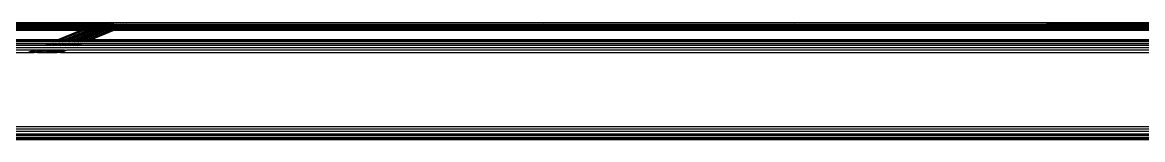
# Model space of a CAD drawing. Header units: inches. Extents: x 17 to 4615, y 5 to 3256.
# Drawn here: x 785.9 to 1234.2, y 2192 to 2238.9 of the extents above; entities that cross this region are included whole.
import ezdxf

# ---------------------------------------------------------------- set-up
doc = ezdxf.new("R2010")
doc.units = ezdxf.units.IN
doc.header["$MEASUREMENT"] = 0

msp = doc.modelspace()

# ---------------------------------------------------------------- linework, layer by layer
for p, q in [((742.33, 2237.35), (812.89, 2237.35)), ((742.33, 2237.27), (812.69, 2237.27)), ((813.03, 2237.41), (742.35, 2237.41)), ((813.44, 2237.59), (742.37, 2237.59)), ((742.39, 2237.85), (814.17, 2237.9)), ((742.39, 2237.85), (814.04, 2237.85)), ((814.76, 2238.15), (742.4, 2238.15)), ((743.83, 2238.85), (816.4, 2238.85)), ((812.14, 2237.03), (812.69, 2237.27)), ((812.69, 2237.27), (812.89, 2237.35)), ((813.63, 2237.27), (812.69, 2237.27)), ((812.89, 2237.35), (813.03, 2237.41)), ((813.83, 2237.35), (812.89, 2237.35)), ((813.06, 2237.43), (813.03, 2237.41)), ((813.06, 2237.43), (813.44, 2237.59)), ((813.97, 2237.41), (813.06, 2237.43)), ((813.08, 2237.03), (813.63, 2237.27)), ((813.48, 2237.61), (813.44, 2237.59)), ((813.48, 2237.61), (814.04, 2237.85)), ((814.37, 2237.59), (813.48, 2237.61)), ((814.13, 2237.27), (813.58, 2237.03)), ((813.63, 2237.27), (813.83, 2237.35)), ((814.13, 2237.27), (813.63, 2237.27)), ((813.83, 2237.35), (813.97, 2237.41)), ((814.33, 2237.35), (813.83, 2237.35)), ((814, 2237.43), (813.97, 2237.41)), ((814, 2237.43), (814.37, 2237.59)), ((814.48, 2237.41), (814, 2237.43)), ((814.04, 2237.85), (814.17, 2237.9)), ((814.04, 2237.85), (814.98, 2237.85)), ((814.33, 2237.35), (814.13, 2237.27)), ((815.25, 2237.27), (814.13, 2237.27)), ((814.17, 2237.9), (814.76, 2238.15)), ((814.17, 2237.9), (815.1, 2237.9)), ((814.48, 2237.41), (814.33, 2237.35)), ((815.45, 2237.35), (814.33, 2237.35)), ((814.42, 2237.61), (814.37, 2237.59)), ((814.42, 2237.61), (814.98, 2237.85)), ((814.88, 2237.59), (814.42, 2237.61)), ((814.51, 2237.43), (814.48, 2237.41)), ((814.88, 2237.59), (814.51, 2237.43)), ((815.59, 2237.41), (814.51, 2237.43)), ((814.7, 2237.03), (815.25, 2237.27)), ((814.76, 2238.15), (816.4, 2238.85)), ((815.69, 2238.15), (814.76, 2238.15)), ((814.93, 2237.61), (814.88, 2237.59)), ((815.49, 2237.85), (814.93, 2237.61)), ((815.99, 2237.59), (814.93, 2237.61)), ((814.98, 2237.85), (815.1, 2237.9)), ((814.98, 2237.85), (815.49, 2237.85)), ((815.1, 2237.9), (815.69, 2238.15)), ((815.1, 2237.9), (815.62, 2237.9)), ((815.25, 2237.27), (815.45, 2237.35)), ((816.35, 2237.26), (815.25, 2237.27)), ((815.45, 2237.35), (815.59, 2237.41)), ((816.56, 2237.35), (815.45, 2237.35)), ((815.62, 2237.9), (815.49, 2237.85)), ((815.49, 2237.85), (816.6, 2237.85)), ((815.62, 2237.43), (815.59, 2237.41)), ((816.21, 2238.15), (815.62, 2237.9)), ((815.62, 2237.9), (816.73, 2237.9)), ((815.62, 2237.43), (815.99, 2237.59)), ((816.68, 2237.4), (815.62, 2237.43)), ((815.69, 2238.15), (817.32, 2238.85)), ((816.21, 2238.15), (815.69, 2238.15)), ((815.81, 2237.03), (816.35, 2237.26)), ((816.04, 2237.61), (815.99, 2237.59)), ((816.04, 2237.61), (816.6, 2237.85)), ((817.11, 2237.59), (816.04, 2237.61)), ((816.6, 2237.27), (816.05, 2237.03)), ((816.69, 2237.26), (816.15, 2237.03)), ((817.32, 2238.15), (816.21, 2238.15)), ((816.35, 2237.26), (816.56, 2237.35)), ((816.35, 2237.26), (816.6, 2237.27)), ((816.4, 2238.85), (817.32, 2238.85)), ((816.56, 2237.35), (816.68, 2237.4)), ((816.8, 2237.35), (816.56, 2237.35)), ((816.6, 2237.85), (816.73, 2237.9)), ((816.6, 2237.85), (817.7, 2237.84)), ((816.8, 2237.35), (816.6, 2237.27)), ((816.6, 2237.27), (816.69, 2237.26)), ((816.74, 2237.43), (816.68, 2237.4)), ((816.9, 2237.35), (816.69, 2237.26)), ((817.81, 2237.27), (816.69, 2237.26)), ((816.73, 2237.9), (817.32, 2238.15)), ((816.73, 2237.9), (817.84, 2237.9)), ((816.74, 2237.43), (817, 2237.54)), ((816.92, 2237.4), (816.74, 2237.43)), ((816.92, 2237.4), (816.8, 2237.35)), ((816.9, 2237.35), (816.8, 2237.35)), ((817.04, 2237.41), (816.9, 2237.35)), ((818.01, 2237.35), (816.9, 2237.35)), ((816.98, 2237.43), (816.92, 2237.4)), ((817.24, 2237.54), (816.98, 2237.43)), ((817.04, 2237.41), (816.98, 2237.43)), ((817, 2237.54), (817.11, 2237.59)), ((817, 2237.54), (817.24, 2237.54)), ((817.08, 2237.43), (817.04, 2237.41)), ((817.34, 2237.54), (817.08, 2237.43)), ((818.13, 2237.4), (817.08, 2237.43)), ((817.16, 2237.61), (817.11, 2237.59)), ((817.16, 2237.61), (817.7, 2237.84)), ((817.35, 2237.59), (817.16, 2237.61)), ((817.35, 2237.59), (817.24, 2237.54)), ((817.24, 2237.54), (817.34, 2237.54)), ((817.81, 2237.27), (817.26, 2237.03)), ((817.32, 2238.85), (1573.95, 2238.85)), ((818.43, 2238.15), (817.32, 2238.15)), ((817.45, 2237.59), (817.34, 2237.54)), ((817.4, 2237.61), (817.35, 2237.59)), ((817.95, 2237.84), (817.4, 2237.61)), ((817.45, 2237.59), (817.4, 2237.61)), ((817.5, 2237.61), (817.45, 2237.59)), ((818.04, 2237.84), (817.5, 2237.61)), ((818.56, 2237.59), (817.5, 2237.61)), ((817.7, 2237.84), (817.84, 2237.9)), ((817.7, 2237.84), (817.95, 2237.84)), ((818.01, 2237.35), (817.81, 2237.27)), ((818.45, 2237.26), (817.81, 2237.27)), ((817.84, 2237.9), (817.92, 2237.93)), ((817.92, 2237.93), (818.43, 2238.15)), ((818.09, 2237.9), (817.92, 2237.93)), ((818.09, 2237.9), (817.95, 2237.84)), ((817.95, 2237.84), (818.04, 2237.84)), ((818.13, 2237.4), (818.01, 2237.35)), ((819.12, 2237.35), (818.01, 2237.35)), ((818.18, 2237.9), (818.04, 2237.84)), ((818.04, 2237.84), (819.17, 2237.85)), ((818.12, 2237.91), (818.09, 2237.9)), ((818.17, 2237.93), (818.12, 2237.91)), ((818.12, 2237.91), (818.18, 2237.9)), ((818.19, 2237.43), (818.13, 2237.4)), ((818.68, 2238.15), (818.17, 2237.93)), ((818.21, 2237.91), (818.17, 2237.93)), ((818.21, 2237.91), (818.18, 2237.9)), ((818.56, 2237.59), (818.19, 2237.43)), ((819.24, 2237.4), (818.19, 2237.43)), ((818.26, 2237.93), (818.21, 2237.91)), ((818.78, 2238.15), (818.26, 2237.93)), ((818.26, 2237.93), (819.3, 2237.9)), ((818.38, 2237.03), (818.93, 2237.27)), ((818.43, 2238.15), (818.68, 2238.15)), ((818.45, 2237.26), (818.93, 2237.27)), ((819.09, 2237.27), (818.54, 2237.03)), ((818.61, 2237.61), (818.56, 2237.59)), ((819.17, 2237.85), (818.61, 2237.61)), ((819.67, 2237.59), (818.61, 2237.61)), ((818.68, 2238.15), (818.78, 2238.15)), ((819.25, 2237.27), (818.69, 2237.03)), ((819.88, 2238.15), (818.78, 2238.15)), ((818.93, 2237.27), (819.12, 2237.35)), ((818.93, 2237.27), (819.09, 2237.27)), ((819.29, 2237.35), (819.09, 2237.27)), ((819.09, 2237.27), (819.25, 2237.27)), ((819.12, 2237.35), (819.24, 2237.4)), ((819.29, 2237.35), (819.12, 2237.35)), ((819.3, 2237.9), (819.17, 2237.85)), ((819.17, 2237.85), (820.26, 2237.84)), ((819.3, 2237.43), (819.24, 2237.4)), ((819.45, 2237.35), (819.25, 2237.27)), ((819.25, 2237.27), (820.37, 2237.27)), ((819.41, 2237.4), (819.29, 2237.35)), ((819.45, 2237.35), (819.29, 2237.35)), ((819.88, 2238.15), (819.3, 2237.9)), ((819.3, 2237.9), (820.4, 2237.9)), ((819.3, 2237.43), (819.56, 2237.54)), ((819.41, 2237.4), (819.3, 2237.43)), ((819.47, 2237.43), (819.41, 2237.4)), ((819.57, 2237.4), (819.45, 2237.35)), ((820.56, 2237.35), (819.45, 2237.35)), ((819.73, 2237.54), (819.47, 2237.43)), ((819.57, 2237.4), (819.47, 2237.43)), ((819.56, 2237.54), (819.67, 2237.59)), ((819.56, 2237.54), (819.73, 2237.54)), ((819.62, 2237.43), (819.57, 2237.4)), ((819.89, 2237.54), (819.62, 2237.43)), ((820.68, 2237.4), (819.62, 2237.43)), ((819.67, 2237.59), (819.72, 2237.61)), ((819.72, 2237.61), (820.26, 2237.84)), ((819.83, 2237.59), (819.72, 2237.61)), ((819.83, 2237.59), (819.73, 2237.54)), ((819.73, 2237.54), (819.89, 2237.54)), ((820.37, 2237.27), (819.81, 2237.03)), ((819.89, 2237.61), (819.83, 2237.59)), ((820.99, 2238.15), (819.88, 2238.15)), ((820.43, 2237.84), (819.89, 2237.61)), ((820, 2237.59), (819.89, 2237.61)), ((820, 2237.59), (819.89, 2237.54)), ((819.89, 2237.54), (821, 2237.54)), ((820.05, 2237.61), (820, 2237.59)), ((820.59, 2237.84), (820.05, 2237.61)), ((821.11, 2237.59), (820.05, 2237.61)), ((820.26, 2237.84), (820.4, 2237.9)), ((820.26, 2237.84), (820.43, 2237.84)), ((820.56, 2237.35), (820.37, 2237.27)), ((820.37, 2237.27), (820.92, 2237.27)), ((820.37, 2237.03), (820.92, 2237.27)), ((820.4, 2237.9), (820.49, 2237.94)), ((820.57, 2237.9), (820.43, 2237.84)), ((820.43, 2237.84), (820.59, 2237.84)), ((820.49, 2237.94), (820.99, 2238.15)), ((820.57, 2237.9), (820.49, 2237.94)), ((820.68, 2237.4), (820.56, 2237.35)), ((821.12, 2237.35), (820.56, 2237.35)), ((820.65, 2237.94), (820.57, 2237.9)), ((820.74, 2237.9), (820.59, 2237.84)), ((821.7, 2237.84), (820.59, 2237.84)), ((821.16, 2238.15), (820.65, 2237.94)), ((820.65, 2237.94), (820.74, 2237.9)), ((820.66, 2237.03), (821.21, 2237.27)), ((820.74, 2237.43), (820.68, 2237.4)), ((820.77, 2237.91), (820.74, 2237.9)), ((821, 2237.54), (820.74, 2237.43)), ((821.24, 2237.4), (820.74, 2237.43)), ((820.82, 2237.94), (820.77, 2237.91)), ((821.33, 2238.15), (820.82, 2237.94)), ((820.82, 2237.94), (821.09, 2237.9)), ((820.92, 2237.27), (821.12, 2237.35)), ((820.92, 2237.27), (821.21, 2237.27)), ((820.99, 2238.15), (821.16, 2238.15)), ((821.11, 2237.59), (821, 2237.54)), ((821, 2237.54), (821.56, 2237.54)), ((821.09, 2237.9), (821.19, 2237.94)), ((821.16, 2237.61), (821.11, 2237.59)), ((821.12, 2237.35), (821.24, 2237.4)), ((821.41, 2237.35), (821.12, 2237.35)), ((821.16, 2238.15), (821.33, 2238.15)), ((821.7, 2237.84), (821.16, 2237.61)), ((821.67, 2237.59), (821.16, 2237.61)), ((821.85, 2237.9), (821.19, 2237.94)), ((821.21, 2237.27), (821.41, 2237.35)), ((821.21, 2237.27), (821.77, 2237.27)), ((821.77, 2237.27), (821.21, 2237.03)), ((821.3, 2237.43), (821.24, 2237.4)), ((821.3, 2237.43), (821.56, 2237.54)), ((821.53, 2237.4), (821.3, 2237.43)), ((822.43, 2238.15), (821.33, 2238.15)), ((821.41, 2237.35), (821.53, 2237.4)), ((821.96, 2237.35), (821.41, 2237.35)), ((821.59, 2237.43), (821.53, 2237.4)), ((821.56, 2237.54), (821.67, 2237.59)), ((821.56, 2237.54), (821.85, 2237.54)), ((821.59, 2237.43), (821.85, 2237.54)), ((822.08, 2237.4), (821.59, 2237.43)), ((821.67, 2237.59), (821.72, 2237.61)), ((821.85, 2237.9), (821.7, 2237.84)), ((821.7, 2237.84), (822.26, 2237.84)), ((821.72, 2237.61), (822.26, 2237.84)), ((821.96, 2237.59), (821.72, 2237.61)), ((821.96, 2237.35), (821.77, 2237.27)), ((821.77, 2237.27), (822.32, 2237.27)), ((821.77, 2237.03), (822.32, 2237.27)), ((821.93, 2237.94), (821.85, 2237.9)), ((821.85, 2237.54), (821.96, 2237.59)), ((821.85, 2237.54), (822.4, 2237.54)), ((822.43, 2238.15), (821.93, 2237.94)), ((822.4, 2237.9), (821.93, 2237.94)), ((821.96, 2237.59), (822.01, 2237.61)), ((822.08, 2237.4), (821.96, 2237.35)), ((822.52, 2237.35), (821.96, 2237.35)), ((822.01, 2237.61), (822.55, 2237.84)), ((822.51, 2237.59), (822.01, 2237.61)), ((822.14, 2237.43), (822.08, 2237.4)), ((822.4, 2237.54), (822.14, 2237.43)), ((822.64, 2237.4), (822.14, 2237.43)), ((822.26, 2237.84), (822.4, 2237.9)), ((822.26, 2237.84), (822.55, 2237.84)), ((822.32, 2237.27), (822.52, 2237.35)), ((822.32, 2237.27), (822.88, 2237.27)), ((822.33, 2237.03), (822.88, 2237.27)), ((822.49, 2237.94), (822.4, 2237.9)), ((822.51, 2237.59), (822.4, 2237.54)), ((822.4, 2237.54), (822.96, 2237.54)), ((822.43, 2238.15), (822.99, 2238.15)), ((822.49, 2237.94), (822.99, 2238.15)), ((822.7, 2237.9), (822.49, 2237.94)), ((822.57, 2237.61), (822.51, 2237.59)), ((822.52, 2237.35), (822.64, 2237.4)), ((823.07, 2237.35), (822.52, 2237.35)), ((822.55, 2237.84), (822.7, 2237.9)), ((822.55, 2237.84), (823.11, 2237.84)), ((823.11, 2237.27), (822.56, 2237.03)), ((823.11, 2237.84), (822.57, 2237.61)), ((823.07, 2237.59), (822.57, 2237.61)), ((822.7, 2237.43), (822.64, 2237.4)), ((822.79, 2237.94), (822.7, 2237.9)), ((822.7, 2237.43), (822.96, 2237.54)), ((823.19, 2237.4), (822.7, 2237.43)), ((822.79, 2237.94), (823.29, 2238.15)), ((823.25, 2237.9), (822.79, 2237.94)), ((822.88, 2237.27), (823.07, 2237.35)), ((822.88, 2237.27), (823.11, 2237.27)), ((822.96, 2237.54), (823.07, 2237.59)), ((822.96, 2237.54), (823.51, 2237.54)), ((822.99, 2238.15), (823.29, 2238.15)), ((823.07, 2237.59), (823.12, 2237.61)), ((823.07, 2237.35), (823.19, 2237.4)), ((823.31, 2237.35), (823.07, 2237.35)), ((823.25, 2237.9), (823.11, 2237.84)), ((823.11, 2237.84), (823.66, 2237.84)), ((823.31, 2237.35), (823.11, 2237.27)), ((823.11, 2237.27), (824.18, 2237.27)), ((823.12, 2237.61), (823.66, 2237.84)), ((823.62, 2237.59), (823.12, 2237.61)), ((823.25, 2237.43), (823.19, 2237.4)), ((823.34, 2237.94), (823.25, 2237.9)), ((823.25, 2237.43), (823.51, 2237.54)), ((823.43, 2237.4), (823.25, 2237.43)), ((823.29, 2238.15), (823.84, 2238.15)), ((823.43, 2237.4), (823.31, 2237.35)), ((824.38, 2237.35), (823.31, 2237.35)), ((823.84, 2238.15), (823.34, 2237.94)), ((823.81, 2237.9), (823.34, 2237.94)), ((823.49, 2237.43), (823.43, 2237.4)), ((823.75, 2237.54), (823.49, 2237.43)), ((824.5, 2237.4), (823.49, 2237.43)), ((823.51, 2237.54), (823.62, 2237.59)), ((823.51, 2237.54), (823.75, 2237.54)), ((823.62, 2237.59), (823.68, 2237.61)), ((823.63, 2237.03), (824.18, 2237.27)), ((823.66, 2237.84), (823.81, 2237.9)), ((823.66, 2237.84), (824.21, 2237.84)), ((823.68, 2237.61), (824.21, 2237.84)), ((823.86, 2237.59), (823.68, 2237.61)), ((823.86, 2237.59), (823.75, 2237.54)), ((823.75, 2237.54), (824.82, 2237.54)), ((824.36, 2237.27), (823.8, 2237.03)), ((823.9, 2237.94), (823.81, 2237.9)), ((823.84, 2238.15), (824.39, 2238.15)), ((823.92, 2237.61), (823.86, 2237.59)), ((823.9, 2237.94), (824.39, 2238.15)), ((824.36, 2237.9), (823.9, 2237.94)), ((824.46, 2237.84), (823.92, 2237.61)), ((824.93, 2237.59), (823.92, 2237.61)), ((824.18, 2237.27), (824.38, 2237.35)), ((824.18, 2237.27), (824.36, 2237.27)), ((824.21, 2237.84), (824.36, 2237.9)), ((824.21, 2237.84), (824.46, 2237.84)), ((824.45, 2237.94), (824.36, 2237.9)), ((824.55, 2237.35), (824.36, 2237.27)), ((824.36, 2237.27), (825.15, 2237.27)), ((824.38, 2237.35), (824.5, 2237.4)), ((824.55, 2237.35), (824.38, 2237.35)), ((824.39, 2238.15), (824.94, 2238.15)), ((824.45, 2237.94), (824.94, 2238.15)), ((824.6, 2237.9), (824.45, 2237.94)), ((824.6, 2237.9), (824.46, 2237.84)), ((824.46, 2237.84), (825.52, 2237.84)), ((824.56, 2237.43), (824.5, 2237.4)), ((824.67, 2237.4), (824.55, 2237.35)), ((825.35, 2237.35), (824.55, 2237.35)), ((824.56, 2237.43), (824.82, 2237.54)), ((824.67, 2237.4), (824.56, 2237.43)), ((824.69, 2237.94), (824.6, 2237.9)), ((824.6, 2237.03), (825.15, 2237.27)), ((824.73, 2237.43), (824.67, 2237.4)), ((825.19, 2238.15), (824.69, 2237.94)), ((825.67, 2237.9), (824.69, 2237.94)), ((825.25, 2237.27), (824.7, 2237.03)), ((824.99, 2237.54), (824.73, 2237.43)), ((825.47, 2237.4), (824.73, 2237.43)), ((824.82, 2237.54), (824.93, 2237.59)), ((824.82, 2237.54), (824.99, 2237.54)), ((824.93, 2237.59), (824.98, 2237.61)), ((824.94, 2238.15), (825.19, 2238.15)), ((824.98, 2237.61), (825.52, 2237.84)), ((825.1, 2237.59), (824.98, 2237.61)), ((825.1, 2237.59), (824.99, 2237.54)), ((824.99, 2237.54), (825.79, 2237.54)), ((825.16, 2237.61), (825.1, 2237.59)), ((825.15, 2237.27), (825.35, 2237.35)), ((825.15, 2237.27), (825.25, 2237.27)), ((825.7, 2237.84), (825.16, 2237.61)), ((825.9, 2237.59), (825.16, 2237.61)), ((825.19, 2238.15), (826.25, 2238.15)), ((825.24, 2237.03), (825.74, 2237.27)), ((825.45, 2237.35), (825.25, 2237.27)), ((825.25, 2237.27), (825.74, 2237.27)), ((825.35, 2237.35), (825.47, 2237.4)), ((825.45, 2237.35), (825.35, 2237.35)), ((825.38, 2237.03), (825.93, 2237.27)), ((825.6, 2237.41), (825.45, 2237.35)), ((825.94, 2237.35), (825.45, 2237.35)), ((825.53, 2237.43), (825.47, 2237.4)), ((825.52, 2237.84), (825.67, 2237.9)), ((825.52, 2237.84), (825.7, 2237.84)), ((825.53, 2237.43), (825.79, 2237.54)), ((825.6, 2237.41), (825.53, 2237.43)), ((825.63, 2237.43), (825.6, 2237.41)), ((825.89, 2237.54), (825.63, 2237.43)), ((826.05, 2237.4), (825.63, 2237.43)), ((825.76, 2237.94), (825.67, 2237.9)), ((825.85, 2237.9), (825.7, 2237.84)), ((825.7, 2237.84), (826.49, 2237.84)), ((825.74, 2237.27), (825.8, 2237.27)), ((825.76, 2237.94), (826.25, 2238.15)), ((825.85, 2237.9), (825.76, 2237.94)), ((825.79, 2237.54), (825.9, 2237.59)), ((825.79, 2237.54), (825.89, 2237.54)), ((825.8, 2237.27), (825.94, 2237.35)), ((825.8, 2237.27), (825.93, 2237.27)), ((825.94, 2237.94), (825.85, 2237.9)), ((826, 2237.59), (825.89, 2237.54)), ((825.89, 2237.54), (826.37, 2237.54)), ((825.9, 2237.59), (825.95, 2237.61)), ((825.93, 2237.27), (826.13, 2237.35)), ((825.93, 2237.27), (1565.54, 2237.27)), ((826.43, 2238.15), (825.94, 2237.94)), ((826.64, 2237.91), (825.94, 2237.94)), ((825.94, 2237.35), (825.99, 2237.35)), ((825.95, 2237.61), (826.49, 2237.84)), ((826, 2237.59), (825.95, 2237.61)), ((825.99, 2237.35), (826.05, 2237.4)), ((826.13, 2237.35), (825.99, 2237.35)), ((826.06, 2237.61), (826, 2237.59)), ((826.12, 2237.43), (826.05, 2237.4)), ((826.59, 2237.84), (826.06, 2237.61)), ((826.48, 2237.59), (826.06, 2237.61)), ((826.12, 2237.43), (826.18, 2237.43)), ((826.13, 2237.35), (826.24, 2237.4)), ((1195.73, 2237.35), (826.13, 2237.35)), ((826.18, 2237.43), (826.37, 2237.54)), ((826.24, 2237.4), (826.18, 2237.43)), ((826.31, 2237.43), (826.24, 2237.4)), ((826.25, 2238.15), (826.43, 2238.15)), ((826.31, 2237.43), (826.57, 2237.54)), ((1404.37, 2237.54), (826.31, 2237.43)), ((826.31, 2237.43), (1195.73, 2237.35)), ((826.31, 2237.43), (1565.2, 2237.41)), ((826.37, 2237.54), (826.43, 2237.54)), ((826.43, 2238.15), (827.22, 2238.15)), ((826.43, 2237.54), (826.48, 2237.59)), ((826.43, 2237.54), (826.57, 2237.54)), ((826.48, 2237.59), (826.54, 2237.61)), ((826.49, 2237.84), (826.64, 2237.91)), ((826.49, 2237.84), (826.59, 2237.84)), ((826.54, 2237.61), (826.6, 2237.61)), ((826.57, 2237.54), (826.68, 2237.59)), ((826.57, 2237.54), (1404.37, 2237.54)), ((826.78, 2237.92), (826.59, 2237.84)), ((826.59, 2237.84), (827.08, 2237.84)), ((826.6, 2237.61), (827.08, 2237.84)), ((826.68, 2237.59), (826.6, 2237.61)), ((826.74, 2237.94), (826.64, 2237.91)), ((826.68, 2237.59), (826.73, 2237.61)), ((826.73, 2237.61), (827.27, 2237.84)), ((1564.2, 2237.84), (826.73, 2237.61)), ((826.73, 2237.61), (1564.79, 2237.59)), ((826.74, 2237.94), (827.22, 2238.15)), ((826.78, 2237.92), (826.74, 2237.94)), ((826.84, 2237.94), (826.78, 2237.92)), ((827.33, 2238.15), (826.84, 2237.94)), ((827.23, 2237.91), (826.84, 2237.94)), ((827.08, 2237.84), (827.14, 2237.84)), ((827.14, 2237.84), (827.23, 2237.91)), ((827.14, 2237.84), (827.27, 2237.84)), ((827.22, 2238.15), (827.33, 2238.15)), ((827.32, 2237.95), (827.23, 2237.91)), ((827.27, 2237.84), (827.42, 2237.91)), ((827.27, 2237.84), (1564.2, 2237.84)), ((827.32, 2237.95), (827.38, 2237.95)), ((827.33, 2238.15), (827.81, 2238.15)), ((827.38, 2237.95), (827.81, 2238.15)), ((827.42, 2237.91), (827.38, 2237.95)), ((827.52, 2237.95), (827.42, 2237.91)), ((827.52, 2237.95), (828, 2238.15)), ((1094.99, 2238.15), (827.52, 2237.95)), ((827.52, 2237.95), (1145.36, 2238.15)), ((1195.73, 2238.15), (827.52, 2237.95)), ((994.25, 2238.15), (827.52, 2237.95)), ((827.81, 2238.15), (828, 2238.15)), ((828, 2238.15), (994.25, 2238.15)), ((994.25, 2238.15), (1094.99, 2238.15)), ((1094.99, 2238.15), (1145.36, 2238.15)), ((1145.36, 2238.15), (1195.73, 2238.15)), ((1195.73, 2238.15), (1246.1, 2238.15)), ((1529.14, 2237.93), (1195.73, 2238.15)), ((1565.2, 2237.41), (1195.73, 2237.35)), ((1565.34, 2237.35), (1195.73, 2237.35)), ((811.34, 2236.69), (742.33, 2236.69)), ((742.33, 2236.55), (811.01, 2236.55)), ((742.33, 2236.49), (810.87, 2236.49)), ((742.33, 2236.45), (810.78, 2236.45)), ((810.45, 2236.31), (742.33, 2236.31)), ((742.33, 2235.97), (809.66, 2235.97)), ((742.33, 2235.74), (809.07, 2235.72)), ((808.91, 2235.65), (742.33, 2235.65)), ((811.09, 2236.58), (742.34, 2236.58)), ((812.14, 2237.03), (742.36, 2237.03)), ((800.24, 2231.95), (808.91, 2235.65)), ((801.26, 2231.95), (809.87, 2235.65)), ((810.34, 2235.65), (801.66, 2231.95)), ((802.81, 2231.95), (811.47, 2235.65)), ((803.96, 2231.95), (812.59, 2235.65)), ((812.8, 2235.65), (804.1, 2231.95)), ((812.91, 2235.65), (804.22, 2231.95)), ((814.03, 2235.65), (805.38, 2231.95)), ((806.53, 2231.95), (815.16, 2235.65)), ((815.31, 2235.65), (806.67, 2231.95)), ((815.46, 2235.65), (806.78, 2231.95)), ((816.59, 2235.65), (807.93, 2231.95)), ((808.51, 2231.95), (817.15, 2235.65)), ((808.74, 2231.95), (817.42, 2235.65)), ((808.91, 2235.65), (809.07, 2235.72)), ((809.87, 2235.65), (808.91, 2235.65)), ((809.07, 2235.72), (809.1, 2235.74)), ((809.1, 2235.74), (809.66, 2235.97)), ((809.1, 2235.74), (810.04, 2235.72)), ((817.98, 2235.65), (809.31, 2231.95)), ((809.66, 2235.97), (810.45, 2236.31)), ((809.66, 2235.97), (810.61, 2235.97)), ((809.87, 2235.65), (810.04, 2235.72)), ((810.34, 2235.65), (809.87, 2235.65)), ((809.88, 2231.95), (818.54, 2235.65)), ((810.04, 2235.72), (810.07, 2235.74)), ((810.07, 2235.74), (810.61, 2235.97)), ((810.07, 2235.74), (810.51, 2235.72)), ((810.51, 2235.72), (810.34, 2235.65)), ((811.47, 2235.65), (810.34, 2235.65)), ((810.45, 2236.31), (810.78, 2236.45)), ((811.41, 2236.31), (810.45, 2236.31)), ((810.46, 2231.95), (819.1, 2235.65)), ((810.54, 2235.74), (810.51, 2235.72)), ((811.09, 2235.97), (810.54, 2235.74)), ((810.54, 2235.74), (811.63, 2235.72)), ((810.61, 2235.97), (811.41, 2236.31)), ((810.61, 2235.97), (811.09, 2235.97)), ((819.32, 2235.65), (810.64, 2231.95)), ((810.78, 2236.45), (810.87, 2236.49)), ((810.78, 2236.45), (811.73, 2236.45)), ((810.87, 2236.49), (811.01, 2236.55)), ((810.87, 2236.49), (811.82, 2236.49)), ((811.01, 2236.55), (811.09, 2236.58)), ((811.01, 2236.55), (811.96, 2236.55)), ((811.09, 2236.58), (811.34, 2236.69)), ((812.04, 2236.58), (811.09, 2236.58)), ((811.89, 2236.31), (811.09, 2235.97)), ((811.09, 2235.97), (812.22, 2235.97)), ((812.29, 2236.69), (811.34, 2236.69)), ((811.41, 2236.31), (811.73, 2236.45)), ((811.89, 2236.31), (811.41, 2236.31)), ((811.47, 2235.65), (811.63, 2235.72)), ((812.59, 2235.65), (811.47, 2235.65)), ((811.63, 2235.72), (811.66, 2235.74)), ((811.66, 2235.74), (812.22, 2235.97)), ((811.66, 2235.74), (812.76, 2235.72)), ((811.73, 2236.45), (811.82, 2236.49)), ((811.73, 2236.45), (812.22, 2236.45)), ((811.75, 2231.95), (820.4, 2235.65)), ((811.82, 2236.49), (811.96, 2236.55)), ((811.82, 2236.49), (812.31, 2236.49)), ((812.22, 2236.45), (811.89, 2236.31)), ((813.01, 2236.31), (811.89, 2236.31)), ((820.57, 2235.65), (811.89, 2231.95)), ((811.96, 2236.55), (812.04, 2236.58)), ((811.96, 2236.55), (812.45, 2236.55)), ((812.04, 2236.58), (812.29, 2236.69)), ((812.53, 2236.58), (812.04, 2236.58)), ((813.08, 2237.03), (812.14, 2237.03)), ((812.31, 2236.49), (812.22, 2236.45)), ((812.22, 2236.45), (813.34, 2236.45)), ((812.22, 2235.97), (813.01, 2236.31)), ((812.22, 2235.97), (813.34, 2235.97)), ((812.78, 2236.69), (812.29, 2236.69)), ((812.45, 2236.55), (812.31, 2236.49)), ((812.31, 2236.49), (813.43, 2236.49)), ((812.53, 2236.58), (812.45, 2236.55)), ((812.45, 2236.55), (813.57, 2236.55)), ((812.78, 2236.69), (812.53, 2236.58)), ((813.65, 2236.58), (812.53, 2236.58)), ((812.59, 2235.65), (812.76, 2235.72)), ((812.8, 2235.65), (812.59, 2235.65)), ((812.71, 2231.95), (821.37, 2235.65)), ((812.76, 2235.72), (812.79, 2235.74)), ((813.9, 2236.69), (812.78, 2236.69)), ((812.79, 2235.74), (813.34, 2235.97)), ((812.79, 2235.74), (812.97, 2235.72)), ((821.47, 2235.65), (812.79, 2231.95)), ((812.97, 2235.72), (812.8, 2235.65)), ((812.91, 2235.65), (812.8, 2235.65)), ((813.08, 2235.72), (812.91, 2235.65)), ((814.03, 2235.65), (812.91, 2235.65)), ((813, 2235.74), (812.97, 2235.72)), ((813.56, 2235.97), (813, 2235.74)), ((813, 2235.74), (813.08, 2235.72)), ((813.01, 2236.31), (813.34, 2236.45)), ((814.14, 2236.31), (813.01, 2236.31)), ((813.58, 2237.03), (813.08, 2237.03)), ((813.11, 2235.74), (813.08, 2235.72)), ((813.66, 2235.97), (813.11, 2235.74)), ((813.11, 2235.74), (814.2, 2235.72)), ((813.34, 2236.45), (813.43, 2236.49)), ((813.34, 2236.45), (814.46, 2236.45)), ((813.34, 2235.97), (814.14, 2236.31)), ((813.34, 2235.97), (813.56, 2235.97)), ((813.34, 2231.95), (821.96, 2235.65)), ((813.43, 2236.49), (813.57, 2236.55)), ((813.43, 2236.49), (814.55, 2236.49)), ((813.48, 2231.95), (822.15, 2235.65)), ((814.36, 2236.31), (813.56, 2235.97)), ((813.56, 2235.97), (813.66, 2235.97)), ((813.57, 2236.55), (813.65, 2236.58)), ((813.57, 2236.55), (814.69, 2236.55)), ((814.7, 2237.03), (813.58, 2237.03)), ((813.65, 2236.58), (813.9, 2236.69)), ((814.77, 2236.58), (813.65, 2236.58)), ((814.46, 2236.31), (813.66, 2235.97)), ((813.66, 2235.97), (814.78, 2235.97)), ((815.02, 2236.69), (813.9, 2236.69)), ((814.2, 2235.72), (814.03, 2235.65)), ((815.16, 2235.65), (814.03, 2235.65)), ((814.14, 2236.31), (814.46, 2236.45)), ((814.36, 2236.31), (814.14, 2236.31)), ((814.23, 2235.74), (814.2, 2235.72)), ((814.78, 2235.97), (814.23, 2235.74)), ((814.23, 2235.74), (815.32, 2235.72)), ((814.68, 2236.45), (814.36, 2236.31)), ((814.46, 2236.31), (814.36, 2236.31)), ((814.46, 2236.45), (814.55, 2236.49)), ((814.79, 2236.45), (814.46, 2236.31)), ((814.46, 2236.45), (814.68, 2236.45)), ((815.58, 2236.31), (814.46, 2236.31)), ((814.55, 2236.49), (814.69, 2236.55)), ((814.55, 2236.49), (814.78, 2236.49)), ((814.78, 2236.49), (814.68, 2236.45)), ((814.68, 2236.45), (814.79, 2236.45)), ((814.69, 2236.55), (814.77, 2236.58)), ((814.69, 2236.55), (814.92, 2236.55)), ((815.81, 2237.03), (814.7, 2237.03)), ((814.77, 2236.58), (815.02, 2236.69)), ((814.99, 2236.58), (814.77, 2236.58)), ((814.92, 2236.55), (814.78, 2236.49)), ((814.78, 2236.49), (814.88, 2236.49)), ((815.58, 2236.31), (814.78, 2235.97)), ((814.78, 2235.97), (815.91, 2235.97)), ((814.88, 2236.49), (814.79, 2236.45)), ((814.79, 2236.45), (815.91, 2236.45)), ((815.02, 2236.55), (814.88, 2236.49)), ((814.88, 2236.49), (816, 2236.49)), ((814.99, 2236.58), (814.92, 2236.55)), ((814.92, 2236.55), (815.02, 2236.55)), ((815.25, 2236.69), (814.99, 2236.58)), ((815.09, 2236.58), (814.99, 2236.58)), ((815.25, 2236.69), (815.02, 2236.69)), ((815.09, 2236.58), (815.02, 2236.55)), ((815.02, 2236.55), (816.14, 2236.55)), ((815.35, 2236.69), (815.09, 2236.58)), ((816.21, 2236.58), (815.09, 2236.58)), ((815.16, 2235.65), (815.32, 2235.72)), ((815.31, 2235.65), (815.16, 2235.65)), ((815.35, 2236.69), (815.25, 2236.69)), ((815.48, 2235.72), (815.31, 2235.65)), ((815.46, 2235.65), (815.31, 2235.65)), ((815.32, 2235.72), (815.35, 2235.74)), ((816.47, 2236.69), (815.35, 2236.69)), ((815.35, 2235.74), (815.91, 2235.97)), ((815.35, 2235.74), (815.48, 2235.72)), ((815.62, 2235.72), (815.46, 2235.65)), ((816.59, 2235.65), (815.46, 2235.65)), ((815.51, 2235.74), (815.48, 2235.72)), ((816.06, 2235.97), (815.51, 2235.74)), ((815.51, 2235.74), (815.62, 2235.72)), ((815.91, 2236.45), (815.58, 2236.31)), ((816.7, 2236.31), (815.58, 2236.31)), ((815.66, 2235.74), (815.62, 2235.72)), ((816.21, 2235.97), (815.66, 2235.74)), ((815.66, 2235.74), (816.75, 2235.72)), ((816.05, 2237.03), (815.81, 2237.03)), ((816, 2236.49), (815.91, 2236.45)), ((815.91, 2236.45), (817.02, 2236.45)), ((815.91, 2235.97), (816.7, 2236.31)), ((815.91, 2235.97), (816.06, 2235.97)), ((816.14, 2236.55), (816, 2236.49)), ((816, 2236.49), (817.12, 2236.49)), ((816.15, 2237.03), (816.05, 2237.03)), ((816.86, 2236.31), (816.06, 2235.97)), ((816.06, 2235.97), (816.21, 2235.97)), ((816.21, 2236.58), (816.14, 2236.55)), ((816.14, 2236.55), (817.26, 2236.55)), ((817.26, 2237.03), (816.15, 2237.03)), ((816.47, 2236.69), (816.21, 2236.58)), ((817.33, 2236.58), (816.21, 2236.58)), ((817.01, 2236.31), (816.21, 2235.97)), ((816.21, 2235.97), (817.33, 2235.97)), ((817.58, 2236.69), (816.47, 2236.69)), ((816.75, 2235.72), (816.59, 2235.65)), ((817.15, 2235.65), (816.59, 2235.65)), ((816.7, 2236.31), (817.02, 2236.45)), ((816.86, 2236.31), (816.7, 2236.31)), ((816.78, 2235.74), (816.75, 2235.72)), ((817.33, 2235.97), (816.78, 2235.74)), ((816.78, 2235.74), (817.31, 2235.72)), ((817.18, 2236.45), (816.86, 2236.31)), ((817.01, 2236.31), (816.86, 2236.31)), ((817.33, 2236.45), (817.01, 2236.31)), ((818.13, 2236.31), (817.01, 2236.31)), ((817.02, 2236.45), (817.12, 2236.49)), ((817.02, 2236.45), (817.18, 2236.45)), ((817.12, 2236.49), (817.26, 2236.55)), ((817.12, 2236.49), (817.27, 2236.49)), ((817.15, 2235.65), (817.31, 2235.72)), ((817.42, 2235.65), (817.15, 2235.65)), ((817.27, 2236.49), (817.18, 2236.45)), ((817.18, 2236.45), (817.33, 2236.45)), ((818.38, 2237.03), (817.26, 2237.03)), ((817.26, 2236.55), (817.33, 2236.58)), ((817.26, 2236.55), (817.42, 2236.55)), ((817.42, 2236.55), (817.27, 2236.49)), ((817.27, 2236.49), (817.42, 2236.49)), ((817.31, 2235.72), (817.34, 2235.74)), ((817.33, 2236.58), (817.58, 2236.69)), ((817.49, 2236.58), (817.33, 2236.58)), ((817.42, 2236.49), (817.33, 2236.45)), ((817.33, 2236.45), (818.46, 2236.45)), ((818.13, 2236.31), (817.33, 2235.97)), ((817.33, 2235.97), (817.9, 2235.97)), ((817.34, 2235.74), (817.9, 2235.97)), ((817.34, 2235.74), (817.59, 2235.72)), ((817.49, 2236.58), (817.42, 2236.55)), ((817.57, 2236.55), (817.42, 2236.49)), ((817.42, 2236.55), (817.57, 2236.55)), ((817.42, 2236.49), (818.55, 2236.49)), ((817.42, 2235.65), (817.59, 2235.72)), ((817.98, 2235.65), (817.42, 2235.65)), ((817.74, 2236.69), (817.49, 2236.58)), ((817.64, 2236.58), (817.49, 2236.58)), ((817.64, 2236.58), (817.57, 2236.55)), ((817.57, 2236.55), (818.69, 2236.55)), ((817.74, 2236.69), (817.58, 2236.69)), ((817.59, 2235.72), (817.62, 2235.74)), ((817.62, 2235.74), (818.17, 2235.97)), ((817.62, 2235.74), (818.15, 2235.72)), ((817.89, 2236.69), (817.64, 2236.58)), ((818.76, 2236.58), (817.64, 2236.58)), ((817.89, 2236.69), (817.74, 2236.69)), ((819.02, 2236.69), (817.89, 2236.69)), ((817.9, 2235.97), (818.69, 2236.31)), ((817.9, 2235.97), (818.17, 2235.97)), ((818.15, 2235.72), (817.98, 2235.65)), ((818.54, 2235.65), (817.98, 2235.65)), ((818.46, 2236.45), (818.13, 2236.31)), ((818.69, 2236.31), (818.13, 2236.31)), ((818.18, 2235.74), (818.15, 2235.72)), ((818.17, 2235.97), (818.97, 2236.31)), ((818.17, 2235.97), (818.73, 2235.97)), ((818.73, 2235.97), (818.18, 2235.74)), ((818.18, 2235.74), (818.71, 2235.72)), ((818.54, 2237.03), (818.38, 2237.03)), ((818.55, 2236.49), (818.46, 2236.45)), ((818.46, 2236.45), (819.02, 2236.45)), ((818.69, 2237.03), (818.54, 2237.03)), ((818.54, 2235.65), (818.71, 2235.72)), ((819.1, 2235.65), (818.54, 2235.65)), ((818.69, 2236.55), (818.55, 2236.49)), ((818.55, 2236.49), (819.11, 2236.49)), ((819.81, 2237.03), (818.69, 2237.03)), ((818.76, 2236.58), (818.69, 2236.55)), ((818.69, 2236.55), (819.25, 2236.55)), ((818.69, 2236.31), (819.02, 2236.45)), ((818.97, 2236.31), (818.69, 2236.31)), ((818.71, 2235.72), (818.74, 2235.74)), ((819.53, 2236.31), (818.73, 2235.97)), ((818.73, 2235.97), (819.29, 2235.97)), ((818.74, 2235.74), (819.29, 2235.97)), ((818.74, 2235.74), (819.27, 2235.72)), ((819.02, 2236.69), (818.76, 2236.58)), ((819.32, 2236.58), (818.76, 2236.58)), ((818.97, 2236.31), (819.3, 2236.45)), ((819.53, 2236.31), (818.97, 2236.31)), ((819.57, 2236.69), (819.02, 2236.69)), ((819.02, 2236.45), (819.11, 2236.49)), ((819.02, 2236.45), (819.3, 2236.45)), ((819.1, 2235.65), (819.27, 2235.72)), ((819.32, 2235.65), (819.1, 2235.65)), ((819.11, 2236.49), (819.25, 2236.55)), ((819.11, 2236.49), (819.39, 2236.49)), ((819.25, 2236.55), (819.32, 2236.58)), ((819.25, 2236.55), (819.53, 2236.55)), ((819.27, 2235.72), (819.3, 2235.74)), ((819.29, 2235.97), (820.09, 2236.31)), ((819.29, 2235.97), (819.85, 2235.97)), ((819.3, 2236.45), (819.39, 2236.49)), ((819.3, 2236.45), (819.86, 2236.45)), ((819.3, 2235.74), (819.85, 2235.97)), ((819.3, 2235.74), (819.49, 2235.72)), ((819.32, 2236.58), (819.57, 2236.69)), ((819.6, 2236.58), (819.32, 2236.58)), ((819.49, 2235.72), (819.32, 2235.65)), ((820.4, 2235.65), (819.32, 2235.65)), ((819.39, 2236.49), (819.53, 2236.55)), ((819.39, 2236.49), (819.95, 2236.49)), ((819.52, 2235.74), (819.49, 2235.72)), ((820.07, 2235.97), (819.52, 2235.74)), ((819.52, 2235.74), (820.57, 2235.72)), ((819.53, 2236.55), (819.6, 2236.58)), ((819.53, 2236.55), (820.09, 2236.55)), ((819.86, 2236.45), (819.53, 2236.31)), ((820.09, 2236.31), (819.53, 2236.31)), ((819.86, 2236.69), (819.57, 2236.69)), ((819.6, 2236.58), (819.86, 2236.69)), ((820.16, 2236.58), (819.6, 2236.58)), ((820.37, 2237.03), (819.81, 2237.03)), ((819.85, 2235.97), (820.65, 2236.31)), ((819.85, 2235.97), (820.07, 2235.97)), ((820.42, 2236.69), (819.86, 2236.69)), ((819.95, 2236.49), (819.86, 2236.45)), ((819.86, 2236.45), (820.41, 2236.45)), ((820.09, 2236.55), (819.95, 2236.49)), ((819.95, 2236.49), (820.5, 2236.49)), ((820.87, 2236.31), (820.07, 2235.97)), ((820.07, 2235.97), (821.15, 2235.97)), ((820.16, 2236.58), (820.09, 2236.55)), ((820.09, 2236.55), (820.65, 2236.55)), ((820.09, 2236.31), (820.41, 2236.45)), ((820.65, 2236.31), (820.09, 2236.31)), ((820.42, 2236.69), (820.16, 2236.58)), ((820.72, 2236.58), (820.16, 2236.58)), ((820.66, 2237.03), (820.37, 2237.03)), ((820.4, 2235.65), (820.57, 2235.72)), ((820.57, 2235.65), (820.4, 2235.65)), ((820.41, 2236.45), (820.5, 2236.49)), ((820.41, 2236.45), (820.97, 2236.45)), ((820.97, 2236.69), (820.42, 2236.69)), ((820.5, 2236.49), (820.65, 2236.55)), ((820.5, 2236.49), (821.06, 2236.49)), ((820.57, 2235.72), (820.6, 2235.74)), ((820.73, 2235.72), (820.57, 2235.65)), ((821.37, 2235.65), (820.57, 2235.65)), ((820.6, 2235.74), (821.15, 2235.97)), ((820.6, 2235.74), (820.73, 2235.72)), ((820.65, 2236.55), (820.72, 2236.58)), ((820.65, 2236.55), (821.2, 2236.55)), ((820.65, 2236.31), (820.97, 2236.45)), ((820.87, 2236.31), (820.65, 2236.31)), ((821.21, 2237.03), (820.66, 2237.03)), ((820.72, 2236.58), (820.97, 2236.69)), ((821.28, 2236.58), (820.72, 2236.58)), ((820.76, 2235.74), (820.73, 2235.72)), ((821.32, 2235.97), (820.76, 2235.74)), ((820.76, 2235.74), (821.53, 2235.72)), ((821.2, 2236.45), (820.87, 2236.31)), ((821.95, 2236.31), (820.87, 2236.31)), ((821.53, 2236.69), (820.97, 2236.69)), ((820.97, 2236.45), (821.06, 2236.49)), ((820.97, 2236.45), (821.2, 2236.45)), ((821.06, 2236.49), (821.2, 2236.55)), ((821.06, 2236.49), (821.29, 2236.49)), ((821.15, 2235.97), (821.95, 2236.31)), ((821.15, 2235.97), (821.32, 2235.97)), ((821.2, 2236.55), (821.28, 2236.58)), ((821.2, 2236.55), (821.43, 2236.55)), ((821.29, 2236.49), (821.2, 2236.45)), ((821.2, 2236.45), (822.28, 2236.45)), ((821.77, 2237.03), (821.21, 2237.03)), ((821.28, 2236.58), (821.53, 2236.69)), ((821.51, 2236.58), (821.28, 2236.58)), ((821.43, 2236.55), (821.29, 2236.49)), ((821.29, 2236.49), (822.37, 2236.49)), ((822.12, 2236.31), (821.32, 2235.97)), ((821.32, 2235.97), (822.12, 2235.97)), ((821.37, 2235.65), (821.53, 2235.72)), ((821.47, 2235.65), (821.37, 2235.65)), ((821.51, 2236.58), (821.43, 2236.55)), ((821.43, 2236.55), (822.51, 2236.55)), ((821.63, 2235.72), (821.47, 2235.65)), ((821.96, 2235.65), (821.47, 2235.65)), ((821.76, 2236.69), (821.51, 2236.58)), ((822.58, 2236.58), (821.51, 2236.58)), ((821.76, 2236.69), (821.53, 2236.69)), ((821.53, 2235.72), (821.57, 2235.74)), ((821.57, 2235.74), (822.12, 2235.97)), ((821.57, 2235.74), (821.63, 2235.72)), ((821.66, 2235.74), (821.63, 2235.72)), ((822.22, 2235.97), (821.66, 2235.74)), ((821.66, 2235.74), (822.12, 2235.72)), ((822.83, 2236.69), (821.76, 2236.69)), ((822.33, 2237.03), (821.77, 2237.03)), ((821.95, 2236.31), (822.28, 2236.45)), ((822.12, 2236.31), (821.95, 2236.31)), ((821.96, 2235.65), (822.01, 2235.65)), ((822.01, 2235.65), (822.12, 2235.72)), ((822.15, 2235.65), (822.01, 2235.65)), ((822.44, 2236.45), (822.12, 2236.31)), ((822.12, 2235.97), (822.92, 2236.31)), ((822.92, 2236.31), (822.12, 2236.31)), ((822.12, 2235.97), (822.22, 2235.97)), ((822.12, 2235.72), (822.15, 2235.74)), ((822.15, 2235.74), (822.21, 2235.74)), ((822.15, 2235.65), (822.31, 2235.72)), ((1195.73, 2235.65), (822.15, 2235.65)), ((822.21, 2235.74), (822.7, 2235.97)), ((822.21, 2235.74), (822.31, 2235.72)), ((823.01, 2236.31), (822.22, 2235.97)), ((822.22, 2235.97), (822.7, 2235.97)), ((822.28, 2236.45), (822.37, 2236.49)), ((822.28, 2236.45), (822.44, 2236.45)), ((822.31, 2235.72), (822.34, 2235.74)), ((822.56, 2237.03), (822.33, 2237.03)), ((822.34, 2235.74), (822.9, 2235.97)), ((1195.73, 2235.65), (822.34, 2235.74)), ((822.34, 2235.74), (1569.12, 2235.74)), ((822.37, 2236.49), (822.51, 2236.55)), ((822.37, 2236.49), (822.53, 2236.49)), ((822.53, 2236.49), (822.44, 2236.45)), ((822.44, 2236.45), (823.24, 2236.45)), ((822.51, 2236.55), (822.58, 2236.58)), ((822.51, 2236.55), (822.68, 2236.55)), ((822.68, 2236.55), (822.53, 2236.49)), ((822.53, 2236.49), (823.33, 2236.49)), ((823.63, 2237.03), (822.56, 2237.03)), ((822.58, 2236.58), (822.83, 2236.69)), ((822.75, 2236.58), (822.58, 2236.58)), ((822.75, 2236.58), (822.68, 2236.55)), ((822.68, 2236.55), (823.48, 2236.55)), ((822.7, 2235.97), (822.76, 2235.97)), ((823, 2236.69), (822.75, 2236.58)), ((823.55, 2236.58), (822.75, 2236.58)), ((822.76, 2235.97), (823.5, 2236.31)), ((822.76, 2235.97), (822.9, 2235.97)), ((823, 2236.69), (822.83, 2236.69)), ((822.9, 2235.97), (823.69, 2236.31)), ((822.9, 2235.97), (1568.57, 2235.97)), ((822.92, 2236.31), (823.24, 2236.45)), ((823.01, 2236.31), (822.92, 2236.31)), ((823.8, 2236.69), (823, 2236.69)), ((823.34, 2236.45), (823.01, 2236.31)), ((823.5, 2236.31), (823.01, 2236.31)), ((823.24, 2236.45), (823.33, 2236.49)), ((823.24, 2236.45), (823.34, 2236.45)), ((823.33, 2236.49), (823.48, 2236.55)), ((823.33, 2236.49), (823.43, 2236.49)), ((823.43, 2236.49), (823.34, 2236.45)), ((823.34, 2236.45), (823.83, 2236.45)), ((823.58, 2236.55), (823.43, 2236.49)), ((823.43, 2236.49), (823.92, 2236.49)), ((823.48, 2236.55), (823.55, 2236.58)), ((823.48, 2236.55), (823.58, 2236.55)), ((823.5, 2236.31), (823.56, 2236.31)), ((823.55, 2236.58), (823.8, 2236.69)), ((823.65, 2236.58), (823.55, 2236.58)), ((823.56, 2236.31), (823.83, 2236.45)), ((823.69, 2236.31), (823.56, 2236.31)), ((823.65, 2236.58), (823.58, 2236.55)), ((823.58, 2236.55), (824.06, 2236.55)), ((823.8, 2237.03), (823.63, 2237.03)), ((823.9, 2236.69), (823.65, 2236.58)), ((824.13, 2236.58), (823.65, 2236.58)), ((823.69, 2236.31), (824.02, 2236.45)), ((1567.77, 2236.31), (823.69, 2236.31)), ((824.6, 2237.03), (823.8, 2237.03)), ((823.9, 2236.69), (823.8, 2236.69)), ((823.83, 2236.45), (823.88, 2236.45)), ((823.88, 2236.45), (823.92, 2236.49)), ((823.88, 2236.45), (824.02, 2236.45)), ((824.39, 2236.69), (823.9, 2236.69)), ((823.92, 2236.49), (823.98, 2236.49)), ((823.98, 2236.49), (824.06, 2236.55)), ((823.98, 2236.49), (824.11, 2236.49)), ((824.02, 2236.45), (824.11, 2236.49)), ((1567.45, 2236.45), (824.02, 2236.45)), ((824.06, 2236.55), (824.12, 2236.55)), ((824.11, 2236.49), (824.25, 2236.55)), ((824.11, 2236.49), (1567.35, 2236.49)), ((824.12, 2236.55), (824.13, 2236.58)), ((824.12, 2236.55), (824.25, 2236.55)), ((824.13, 2236.58), (824.19, 2236.58)), ((824.19, 2236.58), (824.39, 2236.69)), ((824.33, 2236.58), (824.19, 2236.58)), ((824.25, 2236.55), (824.33, 2236.58)), ((824.25, 2236.55), (1195.73, 2236.55)), ((824.33, 2236.58), (824.58, 2236.69)), ((1195.73, 2236.55), (824.33, 2236.58)), ((1567.15, 2236.58), (824.33, 2236.58)), ((824.39, 2236.69), (824.58, 2236.69)), ((1566.89, 2236.69), (824.58, 2236.69)), ((824.7, 2237.03), (824.6, 2237.03)), ((825.24, 2237.03), (824.7, 2237.03)), ((825.38, 2237.03), (825.24, 2237.03)), ((1566.09, 2237.03), (825.38, 2237.03)), ((1195.73, 2236.55), (1567.15, 2236.58)), ((1569.12, 2235.74), (1195.73, 2235.65)), ((1569.32, 2235.65), (1195.73, 2235.65)), ((1659.1, 2228.67), (732.36, 2228.67)), ((735.73, 2231.95), (800.24, 2231.95)), ((735.73, 2231.59), (799.39, 2231.59)), ((798.26, 2231.1), (735.73, 2231.1)), ((735.73, 2230.43), (796.68, 2230.43)), ((794.73, 2229.6), (735.73, 2229.6)), ((794.73, 2229.6), (796.68, 2230.43)), ((795.78, 2229.6), (794.73, 2229.6)), ((795.78, 2229.6), (797.71, 2230.43)), ((796.13, 2229.6), (795.78, 2229.6)), ((798.08, 2230.43), (796.13, 2229.6)), ((797.3, 2229.6), (796.13, 2229.6)), ((796.68, 2230.43), (797.71, 2230.43)), ((797.3, 2229.6), (799.24, 2230.43)), ((798.46, 2229.6), (797.3, 2229.6)), ((797.71, 2230.43), (798.08, 2230.43)), ((798.08, 2230.43), (799.24, 2230.43)), ((798.26, 2231.1), (799.39, 2231.59)), ((799.28, 2231.1), (798.26, 2231.1)), ((798.46, 2229.6), (800.4, 2230.43)), ((798.56, 2229.6), (798.46, 2229.6)), ((800.51, 2230.43), (798.56, 2229.6)), ((798.7, 2229.6), (798.56, 2229.6)), ((800.65, 2230.43), (798.7, 2229.6)), ((799.87, 2229.6), (798.7, 2229.6)), ((799.24, 2230.43), (800.4, 2230.43)), ((799.28, 2231.1), (800.41, 2231.59)), ((799.67, 2231.1), (799.28, 2231.1)), ((799.39, 2231.59), (800.24, 2231.95)), ((799.39, 2231.59), (800.41, 2231.59)), ((800.8, 2231.59), (799.67, 2231.1)), ((800.82, 2231.1), (799.67, 2231.1)), ((801.81, 2230.43), (799.87, 2229.6)), ((801.03, 2229.6), (799.87, 2229.6)), ((800.24, 2231.95), (801.26, 2231.95)), ((800.4, 2230.43), (800.51, 2230.43)), ((800.41, 2231.59), (801.26, 2231.95)), ((800.41, 2231.59), (800.8, 2231.59)), ((800.51, 2230.43), (800.65, 2230.43)), ((800.65, 2230.43), (801.81, 2230.43)), ((801.66, 2231.95), (800.8, 2231.59)), ((800.8, 2231.59), (801.95, 2231.59)), ((800.82, 2231.1), (801.95, 2231.59)), ((801.98, 2231.1), (800.82, 2231.1)), ((801.03, 2229.6), (802.97, 2230.43)), ((801.16, 2229.6), (801.03, 2229.6)), ((803.11, 2230.43), (801.16, 2229.6)), ((801.26, 2229.6), (801.16, 2229.6)), ((801.26, 2231.95), (801.66, 2231.95)), ((801.26, 2229.6), (803.21, 2230.43)), ((802.43, 2229.6), (801.26, 2229.6)), ((801.66, 2231.95), (802.81, 2231.95)), ((801.81, 2230.43), (802.97, 2230.43)), ((801.95, 2231.59), (802.81, 2231.95)), ((801.95, 2231.59), (803.11, 2231.59)), ((801.98, 2231.1), (803.11, 2231.59)), ((802.1, 2231.1), (801.98, 2231.1)), ((803.24, 2231.59), (802.1, 2231.1)), ((802.24, 2231.1), (802.1, 2231.1)), ((803.37, 2231.59), (802.24, 2231.1)), ((803.39, 2231.1), (802.24, 2231.1)), ((804.37, 2230.43), (802.43, 2229.6)), ((803.01, 2229.6), (802.43, 2229.6)), ((802.81, 2231.95), (803.96, 2231.95)), ((802.97, 2230.43), (803.11, 2230.43)), ((803.01, 2229.6), (804.95, 2230.43)), ((803.21, 2229.6), (803.01, 2229.6)), ((803.11, 2231.59), (803.96, 2231.95)), ((803.11, 2231.59), (803.24, 2231.59)), ((803.11, 2230.43), (803.21, 2230.43)), ((803.21, 2229.6), (805.16, 2230.43)), ((803.21, 2230.43), (804.37, 2230.43)), ((803.79, 2229.6), (803.21, 2229.6)), ((804.1, 2231.95), (803.24, 2231.59)), ((803.24, 2231.59), (803.37, 2231.59)), ((804.22, 2231.95), (803.37, 2231.59)), ((803.37, 2231.59), (804.52, 2231.59)), ((804.52, 2231.59), (803.39, 2231.1)), ((804.55, 2231.1), (803.39, 2231.1)), ((805.74, 2230.43), (803.79, 2229.6)), ((804.38, 2229.6), (803.79, 2229.6)), ((803.96, 2231.95), (804.1, 2231.95)), ((804.1, 2231.95), (804.22, 2231.95)), ((804.22, 2231.95), (805.38, 2231.95)), ((804.37, 2230.43), (804.95, 2230.43)), ((804.38, 2229.6), (806.32, 2230.43)), ((804.96, 2229.6), (804.38, 2229.6)), ((805.38, 2231.95), (804.52, 2231.59)), ((804.52, 2231.59), (805.68, 2231.59)), ((804.55, 2231.1), (805.68, 2231.59)), ((804.69, 2231.1), (804.55, 2231.1)), ((805.81, 2231.59), (804.69, 2231.1)), ((804.79, 2231.1), (804.69, 2231.1)), ((804.79, 2231.1), (805.93, 2231.59)), ((805.95, 2231.1), (804.79, 2231.1)), ((804.95, 2230.43), (805.16, 2230.43)), ((804.96, 2229.6), (806.9, 2230.43)), ((805.12, 2229.6), (804.96, 2229.6)), ((807.07, 2230.43), (805.12, 2229.6)), ((806.24, 2229.6), (805.12, 2229.6)), ((805.16, 2230.43), (805.74, 2230.43)), ((805.38, 2231.95), (806.53, 2231.95)), ((805.68, 2231.59), (806.53, 2231.95)), ((805.68, 2231.59), (805.81, 2231.59)), ((805.74, 2230.43), (806.32, 2230.43)), ((806.67, 2231.95), (805.81, 2231.59)), ((805.81, 2231.59), (805.93, 2231.59)), ((805.93, 2231.59), (806.78, 2231.95)), ((805.93, 2231.59), (807.08, 2231.59)), ((807.08, 2231.59), (805.95, 2231.1)), ((806.53, 2231.1), (805.95, 2231.1)), ((806.24, 2229.6), (808.19, 2230.43)), ((806.37, 2229.6), (806.24, 2229.6)), ((806.32, 2230.43), (806.9, 2230.43)), ((808.32, 2230.43), (806.37, 2229.6)), ((807.2, 2229.6), (806.37, 2229.6)), ((806.53, 2231.95), (806.67, 2231.95)), ((806.53, 2231.1), (807.65, 2231.59)), ((806.75, 2231.1), (806.53, 2231.1)), ((806.67, 2231.95), (806.78, 2231.95)), ((806.75, 2231.1), (807.88, 2231.59)), ((807.33, 2231.1), (806.75, 2231.1)), ((806.78, 2231.95), (807.93, 2231.95)), ((806.9, 2230.43), (807.07, 2230.43)), ((807.07, 2230.43), (808.19, 2230.43)), ((807.93, 2231.95), (807.08, 2231.59)), ((807.08, 2231.59), (807.65, 2231.59)), ((807.2, 2229.6), (809.15, 2230.43)), ((807.27, 2229.6), (807.2, 2229.6)), ((809.22, 2230.43), (807.27, 2229.6)), ((807.82, 2229.6), (807.27, 2229.6)), ((808.46, 2231.59), (807.33, 2231.1)), ((807.9, 2231.1), (807.33, 2231.1)), ((807.65, 2231.59), (808.51, 2231.95)), ((807.65, 2231.59), (807.88, 2231.59)), ((807.82, 2229.6), (809.73, 2230.43)), ((807.97, 2229.6), (807.82, 2229.6)), ((807.88, 2231.59), (808.74, 2231.95)), ((807.88, 2231.59), (808.46, 2231.59)), ((807.9, 2231.1), (809.03, 2231.59)), ((808.48, 2231.1), (807.9, 2231.1)), ((807.93, 2231.95), (808.51, 2231.95)), ((807.97, 2229.6), (809.92, 2230.43)), ((1583.49, 2229.6), (807.97, 2229.6)), ((808.19, 2230.43), (808.32, 2230.43)), ((808.32, 2230.43), (809.15, 2230.43)), ((809.31, 2231.95), (808.46, 2231.59)), ((808.46, 2231.59), (809.03, 2231.59)), ((808.48, 2231.1), (809.6, 2231.59)), ((808.66, 2231.1), (808.48, 2231.1)), ((808.51, 2231.95), (808.74, 2231.95)), ((809.79, 2231.59), (808.66, 2231.1)), ((809.77, 2231.1), (808.66, 2231.1)), ((808.74, 2231.95), (809.31, 2231.95)), ((809.03, 2231.59), (809.88, 2231.95)), ((809.03, 2231.59), (809.6, 2231.59)), ((809.15, 2230.43), (809.22, 2230.43)), ((809.22, 2230.43), (809.73, 2230.43)), ((809.31, 2231.95), (809.88, 2231.95)), ((809.6, 2231.59), (810.46, 2231.95)), ((809.6, 2231.59), (809.79, 2231.59)), ((809.73, 2230.43), (809.92, 2230.43)), ((809.77, 2231.1), (810.9, 2231.59)), ((809.9, 2231.1), (809.77, 2231.1)), ((810.64, 2231.95), (809.79, 2231.59)), ((809.79, 2231.59), (810.9, 2231.59)), ((809.88, 2231.95), (810.46, 2231.95)), ((811.03, 2231.59), (809.9, 2231.1)), ((810.73, 2231.1), (809.9, 2231.1)), ((809.92, 2230.43), (1581.55, 2230.43)), ((810.46, 2231.95), (810.64, 2231.95)), ((810.64, 2231.95), (811.75, 2231.95)), ((810.73, 2231.1), (811.86, 2231.59)), ((810.8, 2231.1), (810.73, 2231.1)), ((811.94, 2231.59), (810.8, 2231.1)), ((811.35, 2231.1), (810.8, 2231.1)), ((810.9, 2231.59), (811.75, 2231.95)), ((810.9, 2231.59), (811.03, 2231.59)), ((811.89, 2231.95), (811.03, 2231.59)), ((811.03, 2231.59), (811.86, 2231.59)), ((812.44, 2231.59), (811.35, 2231.1)), ((811.5, 2231.1), (811.35, 2231.1)), ((811.5, 2231.1), (812.63, 2231.59)), ((1579.97, 2231.1), (811.5, 2231.1)), ((811.75, 2231.95), (811.89, 2231.95)), ((811.86, 2231.59), (812.71, 2231.95)), ((811.86, 2231.59), (811.94, 2231.59)), ((811.89, 2231.95), (812.71, 2231.95)), ((812.79, 2231.95), (811.94, 2231.59)), ((811.94, 2231.59), (812.44, 2231.59)), ((812.44, 2231.59), (812.48, 2231.59)), ((812.48, 2231.59), (813.29, 2231.95)), ((812.48, 2231.59), (812.63, 2231.59)), ((812.63, 2231.59), (813.48, 2231.95)), ((812.63, 2231.59), (1578.84, 2231.59)), ((812.71, 2231.95), (812.79, 2231.95)), ((812.79, 2231.95), (813.29, 2231.95)), ((813.29, 2231.95), (813.34, 2231.95)), ((813.34, 2231.95), (813.48, 2231.95)), ((813.48, 2231.95), (1577.98, 2231.95)), ((790.28, 2227.7), (735.73, 2227.7)), ((735.73, 2226.75), (788.07, 2226.75)), ((788.07, 2226.75), (790.28, 2227.7)), ((788.07, 2226.75), (789.15, 2226.75)), ((789.15, 2226.75), (791.36, 2227.7)), ((789.15, 2226.75), (789.45, 2226.75)), ((791.67, 2227.7), (789.45, 2226.75)), ((789.45, 2226.75), (790.64, 2226.75)), ((791.36, 2227.7), (790.28, 2227.7)), ((790.64, 2226.75), (792.85, 2227.7)), ((791.86, 2226.75), (790.64, 2226.75)), ((791.67, 2227.7), (791.36, 2227.7)), ((792.85, 2227.7), (791.67, 2227.7)), ((794.03, 2227.7), (791.86, 2226.75)), ((791.86, 2226.75), (792.02, 2226.75)), ((794.24, 2227.7), (792.02, 2226.75)), ((792.02, 2226.75), (793.21, 2226.75)), ((794.03, 2227.7), (792.85, 2227.7)), ((795.42, 2227.7), (793.21, 2226.75)), ((793.21, 2226.75), (794.4, 2226.75)), ((794.03, 2227.7), (794.24, 2227.7)), ((795.42, 2227.7), (794.24, 2227.7)), ((794.4, 2226.75), (796.6, 2227.7)), ((794.4, 2226.75), (794.51, 2226.75)), ((796.72, 2227.7), (794.51, 2226.75)), ((794.51, 2226.75), (794.59, 2226.75)), ((794.59, 2226.75), (796.8, 2227.7)), ((794.59, 2226.75), (795.77, 2226.75)), ((796.6, 2227.7), (795.42, 2227.7)), ((797.98, 2227.7), (795.77, 2226.75)), ((795.77, 2226.75), (796.36, 2226.75)), ((796.36, 2226.75), (798.57, 2227.7)), ((796.36, 2226.75), (796.53, 2226.75)), ((796.53, 2226.75), (798.75, 2227.7)), ((796.53, 2226.75), (797.13, 2226.75)), ((796.72, 2227.7), (796.6, 2227.7)), ((796.8, 2227.7), (796.72, 2227.7)), ((797.98, 2227.7), (796.8, 2227.7)), ((799.34, 2227.7), (797.13, 2226.75)), ((797.13, 2226.75), (797.72, 2226.75)), ((797.72, 2226.75), (799.93, 2227.7)), ((797.72, 2226.75), (798.31, 2226.75)), ((798.57, 2227.7), (797.98, 2227.7)), ((798.31, 2226.75), (800.52, 2227.7)), ((798.31, 2226.75), (798.45, 2226.75)), ((800.67, 2227.7), (798.45, 2226.75)), ((798.45, 2226.75), (799.59, 2226.75)), ((798.75, 2227.7), (798.57, 2227.7)), ((799.34, 2227.7), (798.75, 2227.7)), ((799.93, 2227.7), (799.34, 2227.7)), ((799.59, 2226.75), (801.8, 2227.7)), ((799.59, 2226.75), (799.69, 2226.75)), ((801.91, 2227.7), (799.69, 2226.75)), ((800.6, 2226.75), (799.69, 2226.75)), ((800.52, 2227.7), (799.93, 2227.7)), ((800.67, 2227.7), (800.52, 2227.7)), ((802.76, 2227.7), (800.6, 2226.75)), ((801.15, 2226.75), (800.6, 2226.75)), ((801.8, 2227.7), (800.67, 2227.7)), ((801.15, 2226.75), (803.33, 2227.7)), ((801.15, 2226.75), (801.31, 2226.75)), ((801.31, 2226.75), (803.52, 2227.7)), ((801.31, 2226.75), (1590.16, 2226.75)), ((801.91, 2227.7), (801.8, 2227.7)), ((802.76, 2227.7), (801.91, 2227.7)), ((802.76, 2227.7), (803.33, 2227.7)), ((803.33, 2227.7), (803.52, 2227.7)), ((1587.94, 2227.7), (803.52, 2227.7)), ((695.73, 2197.15), (1695.73, 2197.15)), ((753.73, 2196.21), (1638.73, 2196.21)), ((753.73, 2195.31), (1638.73, 2195.31)), ((1638.73, 2195.24), (753.73, 2195.24)), ((753.73, 2194.31), (1638.73, 2194.31)), ((1196.23, 2194.15), (753.73, 2194.15)), ((1196.23, 2194.15), (753.78, 2193.93)), ((946.27, 2193.92), (753.78, 2193.93)), ((753.81, 2193.74), (946.27, 2193.92)), ((753.81, 2193.74), (1638.65, 2193.72)), ((1638.64, 2193.69), (753.82, 2193.69)), ((1638.5, 2193.48), (753.97, 2193.48)), ((761.73, 2192.8), (1630.73, 2192.8)), ((1630.73, 2192.6), (761.73, 2192.6)), ((1630.73, 2192.32), (761.73, 2192.32)), ((946.27, 2193.92), (1196.23, 2194.15)), ((1446.19, 2193.92), (946.27, 2193.92)), ((1638.73, 2194.15), (1196.23, 2194.15)), ((1638.69, 2193.93), (1196.23, 2194.15)), ((1446.19, 2193.92), (1196.23, 2194.15)), ((761.73, 2192.12), (1630.73, 2192.12)), ((761.73, 2191.99), (1630.73, 2191.99)), ((1379.15, 2191.95), (761.73, 2191.95))]:
    msp.add_line(p, q)

doc.saveas('drawing.dxf')
